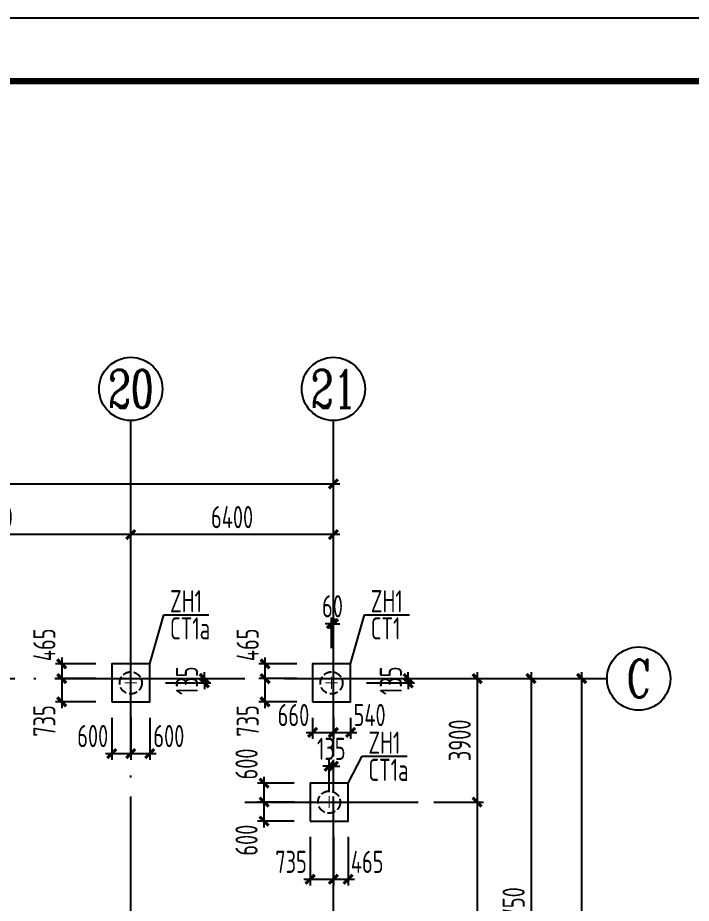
# Model space of a CAD drawing. Extents: x -3102990 to -851544, y -5293060 to -2540151.
# Drawn here: x -2569021 to -2558385, y -2644889 to -2630902 of the extents above; entities that cross this region are included whole.
import ezdxf
from ezdxf.enums import TextEntityAlignment as Align

# ---------------------------------------------------------------- set-up
doc = ezdxf.new("R2010")
doc.units = 0
doc.header["$LTSCALE"] = 1000
doc.header["$PDMODE"] = 1
doc.linetypes.add('DASH', pattern=[0.35, 0.25, -0.1])
doc.linetypes.add('DOTE', pattern=[2.42, 2, -0.2, 0.02, -0.2])
doc.layers.get('0').update_dxf_attribs({"linetype": 'CONTINUOUS'})
doc.layers.get('Defpoints').update_dxf_attribs({"linetype": 'CONTINUOUS'})
for name, color, linetype in [('AXIS', 253, 'DOTE'), ('COLU', 7, 'CONTINUOUS'), ('DIM', 3, 'CONTINUOUS'), ('NUM', 7, 'CONTINUOUS'), ('PUB_TITLE', 4, 'CONTINUOUS'), ('REIN', 1, 'CONTINUOUS'), ('TEXT', 7, 'CONTINUOUS'), ('桩基础', 7, 'CONTINUOUS')]:
    doc.layers.add(name, color=color, linetype=linetype)
doc.layers.add('yichutu', color=7, linetype='CONTINUOUS', true_color=0xffffff, plot=False)
doc.styles.add('TSSD_Axis', font='Complex.shx', dxfattribs={"width": 0.7, "bigfont": 'hztxt.shx'})
doc.styles.add('TSSD_Dimension', font='tssdeng.shx', dxfattribs={"width": 0.7, "bigfont": 'Hztxt.shx'})
doc.styles.add('TSSD_Rein', font='Tssdeng.shx', dxfattribs={"width": 0.75, "bigfont": 'hztxt.shx'})
doc.dimstyles.new('TSSD_200_100', dxfattribs={"dimtxt": 350, "dimasz": 100, "dimexe": 100, "dimexo": 250, "dimgap": 100, "dimtad": 1, "dimdec": 0, "dimlfac": 2, "dimzin": 0, "dimdsep": 46, "dimtxsty": 'TSSD_Dimension', "dimblk": 'ARCHTICK', "dimcen": 0, "dimdle": 100, "dimclrt": 7, "dimadec": 0, "dimazin": 0, "dimtfac": 1, "dimtdec": 0, "dimtix": 1, "dimtmove": 2, "dimatfit": 3, "dimfxl": 1, "dimtolj": 1, "dimtzin": 0, "dimarcsym": 0})

# ---------------------------------------------------------------- blocks, each defined once
blk = doc.blocks.new('ts_axno')
at = {"color": 0, "linetype": 'ByBlock', "lineweight": -2}
blk.add_circle((0, 0), 0.5, dxfattribs=at)
at = {"color": 0, "linetype": 'ByBlock', "lineweight": -2, "style": 'TSSD_Axis', "width": 0.7}
blk.add_attdef('A', text='', height=0.6, dxfattribs=at).set_placement((0, 0), align=Align.MIDDLE_CENTER)
blk = doc.blocks.new('_ArchTick')
at = {"color": 0, "const_width": 0.5}
blk.add_lwpolyline([(-0.71, -0.71), (0.71, 0.71)], dxfattribs=at)
blk = doc.blocks.new('*D1846')
at = {"layer": 'Defpoints', "color": 0, "ltscale": 1.5}
for p in [(-2563036, -2641340), (-2563036, -2648715), (-2560916, -2648715)]:
    blk.add_point(p, dxfattribs=at)
at = {"layer": 'DIM', "color": 0, "lineweight": -2, "ltscale": 1.5}
for p, q in [((-2562786, -2641340), (-2560816, -2641340)), ((-2560916, -2641240), (-2560916, -2648815)), ((-2562786, -2648715), (-2560816, -2648715))]:
    blk.add_line(p, q, dxfattribs=at)
at = {"layer": 'DIM', "color": 0, "lineweight": -2, "ltscale": 1.5, "xscale": 100, "yscale": 100, "zscale": 100}
for p, rotation in [((-2560916, -2641340), 90), ((-2560916, -2648715), 270)]:
    blk.add_blockref('_ArchTick', p, dxfattribs=dict(at, rotation=rotation))
at = {"layer": 'DIM', "color": 7, "ltscale": 1.5, "insert": (-2561191, -2645028), "char_height": 350, "attachment_point": 5, "rotation": 90, "style": 'TSSD_Dimension'}
blk.add_mtext('\\A1;14750', dxfattribs=at)
blk = doc.blocks.new('*D1848')
at = {"layer": 'Defpoints', "color": 0, "ltscale": 1.5}
for p in [(-2563036, -2641340), (-2560116, -2641340), (-2563036, -2656090)]:
    blk.add_point(p, dxfattribs=at)
at = {"layer": 'DIM', "color": 0, "lineweight": -2, "ltscale": 1.5}
for p, q in [((-2562786, -2641340), (-2560016, -2641340)), ((-2560116, -2656190), (-2560116, -2641240)), ((-2562786, -2656090), (-2560016, -2656090))]:
    blk.add_line(p, q, dxfattribs=at)
at = {"layer": 'DIM', "color": 0, "lineweight": -2, "ltscale": 1.5, "xscale": 100, "yscale": 100, "zscale": 100}
for p, rotation in [((-2560116, -2641340), 90), ((-2560116, -2656090), 270)]:
    blk.add_blockref('_ArchTick', p, dxfattribs=dict(at, rotation=rotation))
at = {"layer": 'DIM', "color": 7, "ltscale": 1.5, "insert": (-2560391, -2648715), "char_height": 350, "attachment_point": 5, "rotation": 90, "style": 'TSSD_Dimension'}
blk.add_mtext('\\A1;29500', dxfattribs=at)
blk = doc.blocks.new('*D1849')
at = {"layer": 'Defpoints', "color": 0, "ltscale": 1.5}
for p in [(-2567236, -2639065), (-2567236, -2640340), (-2564036, -2640340)]:
    blk.add_point(p, dxfattribs=at)
at = {"layer": 'DIM', "color": 0, "lineweight": -2, "ltscale": 1.5}
for p, q in [((-2567236, -2640090), (-2567236, -2638965)), ((-2564036, -2640090), (-2564036, -2638965)), ((-2563936, -2639065), (-2567336, -2639065))]:
    blk.add_line(p, q, dxfattribs=at)
at = {"layer": 'DIM', "color": 0, "lineweight": -2, "ltscale": 1.5, "xscale": 100, "yscale": 100, "zscale": 100, "rotation": 180}
blk.add_blockref('_ArchTick', (-2567236, -2639065), dxfattribs=at)
at = {"layer": 'DIM', "color": 0, "lineweight": -2, "ltscale": 1.5, "xscale": 100, "yscale": 100, "zscale": 100}
blk.add_blockref('_ArchTick', (-2564036, -2639065), dxfattribs=at)
at = {"layer": 'DIM', "color": 7, "ltscale": 1.5, "insert": (-2565636, -2638790), "char_height": 350, "attachment_point": 5, "style": 'TSSD_Dimension'}
blk.add_mtext('\\A1;6400', dxfattribs=at)
blk = doc.blocks.new('*D1850')
at = {"layer": 'Defpoints', "color": 0, "ltscale": 1.5}
for p in [(-2571636, -2639065), (-2571636, -2640340), (-2567236, -2640340)]:
    blk.add_point(p, dxfattribs=at)
at = {"layer": 'DIM', "color": 0, "lineweight": -2, "ltscale": 1.5}
for p, q in [((-2571636, -2640090), (-2571636, -2638965)), ((-2567236, -2640090), (-2567236, -2638965)), ((-2567136, -2639065), (-2571736, -2639065))]:
    blk.add_line(p, q, dxfattribs=at)
at = {"layer": 'DIM', "color": 0, "lineweight": -2, "ltscale": 1.5, "xscale": 100, "yscale": 100, "zscale": 100, "rotation": 180}
blk.add_blockref('_ArchTick', (-2571636, -2639065), dxfattribs=at)
at = {"layer": 'DIM', "color": 0, "lineweight": -2, "ltscale": 1.5, "xscale": 100, "yscale": 100, "zscale": 100}
blk.add_blockref('_ArchTick', (-2567236, -2639065), dxfattribs=at)
at = {"layer": 'DIM', "color": 7, "ltscale": 1.5, "insert": (-2569436, -2638790), "char_height": 350, "attachment_point": 5, "style": 'TSSD_Dimension'}
blk.add_mtext('\\A1;8800', dxfattribs=at)
blk = doc.blocks.new('*D1869')
at = {"layer": 'Defpoints', "color": 0, "ltscale": 1.5}
for p in [(-2564036, -2638265), (-2640036, -2640340), (-2564036, -2640340)]:
    blk.add_point(p, dxfattribs=at)
at = {"layer": 'DIM', "color": 0, "lineweight": -2, "ltscale": 1.5}
for p, q in [((-2640136, -2638265), (-2563936, -2638265)), ((-2640036, -2640090), (-2640036, -2638165)), ((-2564036, -2640090), (-2564036, -2638165))]:
    blk.add_line(p, q, dxfattribs=at)
at = {"layer": 'DIM', "color": 0, "lineweight": -2, "ltscale": 1.5, "xscale": 100, "yscale": 100, "zscale": 100, "rotation": 180}
blk.add_blockref('_ArchTick', (-2640036, -2638265), dxfattribs=at)
at = {"layer": 'DIM', "color": 0, "lineweight": -2, "ltscale": 1.5, "xscale": 100, "yscale": 100, "zscale": 100}
blk.add_blockref('_ArchTick', (-2564036, -2638265), dxfattribs=at)
at = {"layer": 'DIM', "color": 7, "ltscale": 1.5, "insert": (-2602036, -2637990), "char_height": 350, "attachment_point": 5, "style": 'TSSD_Dimension'}
blk.add_mtext('\\A1;152000', dxfattribs=at)
blk = doc.blocks.new('*D1874')
at = {"layer": 'Defpoints', "color": 0, "ltscale": 1.5}
for p in [(-2562699, -2641340), (-2562699, -2643290), (-2561767, -2643290)]:
    blk.add_point(p, dxfattribs=at)
at = {"layer": 'DIM', "color": 0, "lineweight": -2, "ltscale": 1.5}
for p, q in [((-2562449, -2641340), (-2561667, -2641340)), ((-2561767, -2641240), (-2561767, -2643390)), ((-2562449, -2643290), (-2561667, -2643290))]:
    blk.add_line(p, q, dxfattribs=at)
at = {"layer": 'DIM', "color": 0, "lineweight": -2, "ltscale": 1.5, "xscale": 100, "yscale": 100, "zscale": 100}
for p, rotation in [((-2561767, -2641340), 90), ((-2561767, -2643290), 270)]:
    blk.add_blockref('_ArchTick', p, dxfattribs=dict(at, rotation=rotation))
at = {"layer": 'DIM', "color": 7, "ltscale": 1.5, "insert": (-2562042, -2642315), "char_height": 350, "attachment_point": 5, "rotation": 90, "style": 'TSSD_Dimension'}
blk.add_mtext('\\A1;3900', dxfattribs=at)
blk = doc.blocks.new('*D1875')
at = {"layer": 'Defpoints', "color": 0, "ltscale": 1.5}
for p in [(-2562699, -2643290), (-2562699, -2647590), (-2561767, -2647590)]:
    blk.add_point(p, dxfattribs=at)
at = {"layer": 'DIM', "color": 0, "lineweight": -2, "ltscale": 1.5}
for p, q in [((-2562449, -2643290), (-2561667, -2643290)), ((-2561767, -2643190), (-2561767, -2647690)), ((-2562449, -2647590), (-2561667, -2647590))]:
    blk.add_line(p, q, dxfattribs=at)
at = {"layer": 'DIM', "color": 0, "lineweight": -2, "ltscale": 1.5, "xscale": 100, "yscale": 100, "zscale": 100}
for p, rotation in [((-2561767, -2643290), 90), ((-2561767, -2647590), 270)]:
    blk.add_blockref('_ArchTick', p, dxfattribs=dict(at, rotation=rotation))
at = {"layer": 'DIM', "color": 7, "ltscale": 1.5, "insert": (-2562042, -2645440), "char_height": 350, "attachment_point": 5, "rotation": 90, "style": 'TSSD_Dimension'}
blk.add_mtext('\\A1;8600', dxfattribs=at)
blk = doc.blocks.new('A$C4DB71547')
at = {"layer": 'REIN', "color": 4, "const_width": 20}
for points in [[(-75, 10), (117, 10)], [(21, 106), (21, -86)]]:
    blk.add_lwpolyline(points, dxfattribs=at)
blk = doc.blocks.new('*D2095')
at = {"layer": 'Defpoints', "color": 0, "ltscale": 1.5}
for p in [(-2567536, -2641708), (-2567236, -2641708), (-2567236, -2642523)]:
    blk.add_point(p, dxfattribs=at)
at = {"layer": 'DIM', "color": 0, "lineweight": -2, "ltscale": 1.5}
for p, q in [((-2567536, -2641958), (-2567536, -2642623)), ((-2567236, -2641958), (-2567236, -2642623)), ((-2567636, -2642523), (-2567136, -2642523))]:
    blk.add_line(p, q, dxfattribs=at)
at = {"layer": 'DIM', "color": 0, "lineweight": -2, "ltscale": 1.5, "xscale": 100, "yscale": 100, "zscale": 100, "rotation": 180}
blk.add_blockref('_ArchTick', (-2567536, -2642523), dxfattribs=at)
at = {"layer": 'DIM', "color": 0, "lineweight": -2, "ltscale": 1.5, "xscale": 100, "yscale": 100, "zscale": 100}
blk.add_blockref('_ArchTick', (-2567236, -2642523), dxfattribs=at)
at = {"layer": 'DIM', "color": 7, "ltscale": 1.5, "insert": (-2567837, -2642248), "char_height": 350, "attachment_point": 5, "style": 'TSSD_Dimension'}
blk.add_mtext('\\A1;600', dxfattribs=at)
blk = doc.blocks.new('*D2096')
at = {"layer": 'Defpoints', "color": 0, "ltscale": 1.5}
for p in [(-2567236, -2641708), (-2566936, -2641708), (-2566936, -2642523)]:
    blk.add_point(p, dxfattribs=at)
at = {"layer": 'DIM', "color": 0, "lineweight": -2, "ltscale": 1.5}
for p, q in [((-2567236, -2641958), (-2567236, -2642623)), ((-2566936, -2641958), (-2566936, -2642623)), ((-2567336, -2642523), (-2566836, -2642523))]:
    blk.add_line(p, q, dxfattribs=at)
at = {"layer": 'DIM', "color": 0, "lineweight": -2, "ltscale": 1.5, "xscale": 100, "yscale": 100, "zscale": 100, "rotation": 180}
blk.add_blockref('_ArchTick', (-2567236, -2642523), dxfattribs=at)
at = {"layer": 'DIM', "color": 0, "lineweight": -2, "ltscale": 1.5, "xscale": 100, "yscale": 100, "zscale": 100}
blk.add_blockref('_ArchTick', (-2566936, -2642523), dxfattribs=at)
at = {"layer": 'DIM', "color": 7, "ltscale": 1.5, "insert": (-2566635, -2642248), "char_height": 350, "attachment_point": 5, "style": 'TSSD_Dimension'}
blk.add_mtext('\\A1;600', dxfattribs=at)
blk = doc.blocks.new('*D2097')
at = {"layer": 'Defpoints', "color": 0, "ltscale": 1.5}
for p in [(-2567536, -2641108), (-2568326, -2641340), (-2567536, -2641340)]:
    blk.add_point(p, dxfattribs=at)
at = {"layer": 'DIM', "color": 0, "lineweight": -2, "ltscale": 1.5}
for p, q in [((-2568326, -2641008), (-2568326, -2641440)), ((-2567786, -2641108), (-2568426, -2641108)), ((-2567786, -2641340), (-2568426, -2641340))]:
    blk.add_line(p, q, dxfattribs=at)
at = {"layer": 'DIM', "color": 0, "lineweight": -2, "ltscale": 1.5, "xscale": 100, "yscale": 100, "zscale": 100}
for p, rotation in [((-2568326, -2641108), 90), ((-2568326, -2641340), 270)]:
    blk.add_blockref('_ArchTick', p, dxfattribs=dict(at, rotation=rotation))
at = {"layer": 'DIM', "color": 7, "ltscale": 1.5, "insert": (-2568601, -2640807), "char_height": 350, "attachment_point": 5, "rotation": 90, "style": 'TSSD_Dimension'}
blk.add_mtext('\\A1;465', dxfattribs=at)
blk = doc.blocks.new('*D2098')
at = {"layer": 'Defpoints', "color": 0, "ltscale": 1.5}
for p in [(-2567536, -2641340), (-2568326, -2641708), (-2567536, -2641708)]:
    blk.add_point(p, dxfattribs=at)
at = {"layer": 'DIM', "color": 0, "lineweight": -2, "ltscale": 1.5}
for p, q in [((-2567786, -2641340), (-2568426, -2641340)), ((-2568326, -2641240), (-2568326, -2641808)), ((-2567786, -2641708), (-2568426, -2641708))]:
    blk.add_line(p, q, dxfattribs=at)
at = {"layer": 'DIM', "color": 0, "lineweight": -2, "ltscale": 1.5, "xscale": 100, "yscale": 100, "zscale": 100}
for p, rotation in [((-2568326, -2641340), 90), ((-2568326, -2641708), 270)]:
    blk.add_blockref('_ArchTick', p, dxfattribs=dict(at, rotation=rotation))
at = {"layer": 'DIM', "color": 7, "ltscale": 1.5, "insert": (-2568601, -2642009), "char_height": 350, "attachment_point": 5, "rotation": 90, "style": 'TSSD_Dimension'}
blk.add_mtext('\\A1;735', dxfattribs=at)
blk = doc.blocks.new('*D2099')
at = {"layer": 'Defpoints', "color": 0, "ltscale": 1.5}
for p in [(-2566936, -2641340), (-2566936, -2641408), (-2566074, -2641408)]:
    blk.add_point(p, dxfattribs=at)
at = {"layer": 'DIM', "color": 0, "lineweight": -2, "ltscale": 1.5}
for p, q in [((-2566686, -2641340), (-2565974, -2641340)), ((-2566074, -2641340), (-2566074, -2641240)), ((-2566074, -2641340), (-2566074, -2641408)), ((-2566686, -2641408), (-2565974, -2641408)), ((-2566074, -2641408), (-2566074, -2641508))]:
    blk.add_line(p, q, dxfattribs=at)
at = {"layer": 'DIM', "color": 0, "lineweight": -2, "ltscale": 1.5, "xscale": 100, "yscale": 100, "zscale": 100}
for p, rotation in [((-2566074, -2641340), 270), ((-2566074, -2641408), 90)]:
    blk.add_blockref('_ArchTick', p, dxfattribs=dict(at, rotation=rotation))
at = {"layer": 'DIM', "color": 7, "ltscale": 1.5, "insert": (-2566349, -2641374), "char_height": 350, "attachment_point": 5, "rotation": 90, "style": 'TSSD_Dimension'}
blk.add_mtext('\\A1;135', dxfattribs=at)
blk = doc.blocks.new('*D2100')
at = {"layer": 'Defpoints', "color": 0, "ltscale": 1.5}
for p in [(-2564404, -2643590), (-2564036, -2643590), (-2564036, -2644510)]:
    blk.add_point(p, dxfattribs=at)
at = {"layer": 'DIM', "color": 0, "lineweight": -2, "ltscale": 1.5}
for p, q in [((-2564404, -2643840), (-2564404, -2644610)), ((-2564036, -2643840), (-2564036, -2644610)), ((-2564504, -2644510), (-2563936, -2644510))]:
    blk.add_line(p, q, dxfattribs=at)
at = {"layer": 'DIM', "color": 0, "lineweight": -2, "ltscale": 1.5, "xscale": 100, "yscale": 100, "zscale": 100, "rotation": 180}
blk.add_blockref('_ArchTick', (-2564404, -2644510), dxfattribs=at)
at = {"layer": 'DIM', "color": 0, "lineweight": -2, "ltscale": 1.5, "xscale": 100, "yscale": 100, "zscale": 100}
blk.add_blockref('_ArchTick', (-2564036, -2644510), dxfattribs=at)
at = {"layer": 'DIM', "color": 7, "ltscale": 1.5, "insert": (-2564705, -2644235), "char_height": 350, "attachment_point": 5, "style": 'TSSD_Dimension'}
blk.add_mtext('\\A1;735', dxfattribs=at)
blk = doc.blocks.new('*D2101')
at = {"layer": 'Defpoints', "color": 0, "ltscale": 1.5}
for p in [(-2564036, -2643590), (-2563804, -2643590), (-2563804, -2644510)]:
    blk.add_point(p, dxfattribs=at)
at = {"layer": 'DIM', "color": 0, "lineweight": -2, "ltscale": 1.5}
for p, q in [((-2564036, -2643840), (-2564036, -2644610)), ((-2563804, -2643840), (-2563804, -2644610)), ((-2564136, -2644510), (-2563704, -2644510))]:
    blk.add_line(p, q, dxfattribs=at)
at = {"layer": 'DIM', "color": 0, "lineweight": -2, "ltscale": 1.5, "xscale": 100, "yscale": 100, "zscale": 100, "rotation": 180}
blk.add_blockref('_ArchTick', (-2564036, -2644510), dxfattribs=at)
at = {"layer": 'DIM', "color": 0, "lineweight": -2, "ltscale": 1.5, "xscale": 100, "yscale": 100, "zscale": 100}
blk.add_blockref('_ArchTick', (-2563804, -2644510), dxfattribs=at)
at = {"layer": 'DIM', "color": 7, "ltscale": 1.5, "insert": (-2563503, -2644235), "char_height": 350, "attachment_point": 5, "style": 'TSSD_Dimension'}
blk.add_mtext('\\A1;465', dxfattribs=at)
blk = doc.blocks.new('*D2102')
at = {"layer": 'Defpoints', "color": 0, "ltscale": 1.5}
for p in [(-2564404, -2642990), (-2565133, -2643290), (-2564404, -2643290)]:
    blk.add_point(p, dxfattribs=at)
at = {"layer": 'DIM', "color": 0, "lineweight": -2, "ltscale": 1.5}
for p, q in [((-2565133, -2642890), (-2565133, -2643390)), ((-2564654, -2642990), (-2565233, -2642990)), ((-2564654, -2643290), (-2565233, -2643290))]:
    blk.add_line(p, q, dxfattribs=at)
at = {"layer": 'DIM', "color": 0, "lineweight": -2, "ltscale": 1.5, "xscale": 100, "yscale": 100, "zscale": 100}
for p, rotation in [((-2565133, -2642990), 90), ((-2565133, -2643290), 270)]:
    blk.add_blockref('_ArchTick', p, dxfattribs=dict(at, rotation=rotation))
at = {"layer": 'DIM', "color": 7, "ltscale": 1.5, "insert": (-2565408, -2642689), "char_height": 350, "attachment_point": 5, "rotation": 90, "style": 'TSSD_Dimension'}
blk.add_mtext('\\A1;600', dxfattribs=at)
blk = doc.blocks.new('*D2103')
at = {"layer": 'Defpoints', "color": 0, "ltscale": 1.5}
for p in [(-2564404, -2643290), (-2565133, -2643590), (-2564404, -2643590)]:
    blk.add_point(p, dxfattribs=at)
at = {"layer": 'DIM', "color": 0, "lineweight": -2, "ltscale": 1.5}
for p, q in [((-2564654, -2643290), (-2565233, -2643290)), ((-2565133, -2643190), (-2565133, -2643690)), ((-2564654, -2643590), (-2565233, -2643590))]:
    blk.add_line(p, q, dxfattribs=at)
at = {"layer": 'DIM', "color": 0, "lineweight": -2, "ltscale": 1.5, "xscale": 100, "yscale": 100, "zscale": 100}
for p, rotation in [((-2565133, -2643290), 90), ((-2565133, -2643590), 270)]:
    blk.add_blockref('_ArchTick', p, dxfattribs=dict(at, rotation=rotation))
at = {"layer": 'DIM', "color": 7, "ltscale": 1.5, "insert": (-2565408, -2643892), "char_height": 350, "attachment_point": 5, "rotation": 90, "style": 'TSSD_Dimension'}
blk.add_mtext('\\A1;600', dxfattribs=at)
blk = doc.blocks.new('*D2120')
at = {"layer": 'Defpoints', "color": 0, "ltscale": 1.5}
for p in [(-2564104, -2642725), (-2564104, -2643385), (-2564036, -2643385)]:
    blk.add_point(p, dxfattribs=at)
at = {"layer": 'DIM', "color": 0, "lineweight": -2, "ltscale": 1.5}
for p, q in [((-2564104, -2642725), (-2564204, -2642725)), ((-2564104, -2643135), (-2564104, -2642625)), ((-2564036, -2642725), (-2564104, -2642725)), ((-2564036, -2643135), (-2564036, -2642625)), ((-2564036, -2642725), (-2563936, -2642725))]:
    blk.add_line(p, q, dxfattribs=at)
at = {"layer": 'DIM', "color": 0, "lineweight": -2, "ltscale": 1.5, "xscale": 100, "yscale": 100, "zscale": 100}
blk.add_blockref('_ArchTick', (-2564104, -2642725), dxfattribs=at)
at = {"layer": 'DIM', "color": 0, "lineweight": -2, "ltscale": 1.5, "xscale": 100, "yscale": 100, "zscale": 100, "rotation": 180}
blk.add_blockref('_ArchTick', (-2564036, -2642725), dxfattribs=at)
at = {"layer": 'DIM', "color": 7, "ltscale": 1.5, "insert": (-2564070, -2642450), "char_height": 350, "attachment_point": 5, "style": 'TSSD_Dimension'}
blk.add_mtext('\\A1;135', dxfattribs=at)
blk = doc.blocks.new('*D2121')
at = {"layer": 'Defpoints', "color": 0, "ltscale": 1.5}
for p in [(-2564366, -2641708), (-2564036, -2641708), (-2564036, -2642191)]:
    blk.add_point(p, dxfattribs=at)
at = {"layer": 'DIM', "color": 0, "lineweight": -2, "ltscale": 1.5}
for p, q in [((-2564366, -2641958), (-2564366, -2642291)), ((-2564036, -2641958), (-2564036, -2642291)), ((-2564466, -2642191), (-2563936, -2642191))]:
    blk.add_line(p, q, dxfattribs=at)
at = {"layer": 'DIM', "color": 0, "lineweight": -2, "ltscale": 1.5, "xscale": 100, "yscale": 100, "zscale": 100, "rotation": 180}
blk.add_blockref('_ArchTick', (-2564366, -2642191), dxfattribs=at)
at = {"layer": 'DIM', "color": 0, "lineweight": -2, "ltscale": 1.5, "xscale": 100, "yscale": 100, "zscale": 100}
blk.add_blockref('_ArchTick', (-2564036, -2642191), dxfattribs=at)
at = {"layer": 'DIM', "color": 7, "ltscale": 1.5, "insert": (-2564667, -2641916), "char_height": 350, "attachment_point": 5, "style": 'TSSD_Dimension'}
blk.add_mtext('\\A1;660', dxfattribs=at)
blk = doc.blocks.new('*D2122')
at = {"layer": 'Defpoints', "color": 0, "ltscale": 1.5}
for p in [(-2564036, -2641708), (-2563766, -2641708), (-2563766, -2642191)]:
    blk.add_point(p, dxfattribs=at)
at = {"layer": 'DIM', "color": 0, "lineweight": -2, "ltscale": 1.5}
for p, q in [((-2564036, -2641958), (-2564036, -2642291)), ((-2563766, -2641958), (-2563766, -2642291)), ((-2564136, -2642191), (-2563666, -2642191))]:
    blk.add_line(p, q, dxfattribs=at)
at = {"layer": 'DIM', "color": 0, "lineweight": -2, "ltscale": 1.5, "xscale": 100, "yscale": 100, "zscale": 100, "rotation": 180}
blk.add_blockref('_ArchTick', (-2564036, -2642191), dxfattribs=at)
at = {"layer": 'DIM', "color": 0, "lineweight": -2, "ltscale": 1.5, "xscale": 100, "yscale": 100, "zscale": 100}
blk.add_blockref('_ArchTick', (-2563766, -2642191), dxfattribs=at)
at = {"layer": 'DIM', "color": 7, "ltscale": 1.5, "insert": (-2563465, -2641916), "char_height": 350, "attachment_point": 5, "style": 'TSSD_Dimension'}
blk.add_mtext('\\A1;540', dxfattribs=at)
blk = doc.blocks.new('*D2123')
at = {"layer": 'Defpoints', "color": 0, "ltscale": 1.5}
for p in [(-2565115, -2641340), (-2564366, -2641340), (-2564366, -2641708)]:
    blk.add_point(p, dxfattribs=at)
at = {"layer": 'DIM', "color": 0, "lineweight": -2, "ltscale": 1.5}
for p, q in [((-2564616, -2641340), (-2565215, -2641340)), ((-2565115, -2641808), (-2565115, -2641240)), ((-2564616, -2641708), (-2565215, -2641708))]:
    blk.add_line(p, q, dxfattribs=at)
at = {"layer": 'DIM', "color": 0, "lineweight": -2, "ltscale": 1.5, "xscale": 100, "yscale": 100, "zscale": 100}
for p, rotation in [((-2565115, -2641340), 90), ((-2565115, -2641708), 270)]:
    blk.add_blockref('_ArchTick', p, dxfattribs=dict(at, rotation=rotation))
at = {"layer": 'DIM', "color": 7, "ltscale": 1.5, "insert": (-2565390, -2642009), "char_height": 350, "attachment_point": 5, "rotation": 90, "style": 'TSSD_Dimension'}
blk.add_mtext('\\A1;735', dxfattribs=at)
blk = doc.blocks.new('*D2124')
at = {"layer": 'Defpoints', "color": 0, "ltscale": 1.5}
for p in [(-2565115, -2641108), (-2564366, -2641108), (-2564366, -2641340)]:
    blk.add_point(p, dxfattribs=at)
at = {"layer": 'DIM', "color": 0, "lineweight": -2, "ltscale": 1.5}
for p, q in [((-2565115, -2641440), (-2565115, -2641008)), ((-2564616, -2641108), (-2565215, -2641108)), ((-2564616, -2641340), (-2565215, -2641340))]:
    blk.add_line(p, q, dxfattribs=at)
at = {"layer": 'DIM', "color": 0, "lineweight": -2, "ltscale": 1.5, "xscale": 100, "yscale": 100, "zscale": 100}
for p, rotation in [((-2565115, -2641108), 90), ((-2565115, -2641340), 270)]:
    blk.add_blockref('_ArchTick', p, dxfattribs=dict(at, rotation=rotation))
at = {"layer": 'DIM', "color": 7, "ltscale": 1.5, "insert": (-2565390, -2640807), "char_height": 350, "attachment_point": 5, "rotation": 90, "style": 'TSSD_Dimension'}
blk.add_mtext('\\A1;465', dxfattribs=at)
blk = doc.blocks.new('*D2125')
at = {"layer": 'Defpoints', "color": 0, "ltscale": 1.5}
for p in [(-2563766, -2641340), (-2563766, -2641408), (-2562854, -2641408)]:
    blk.add_point(p, dxfattribs=at)
at = {"layer": 'DIM', "color": 0, "lineweight": -2, "ltscale": 1.5}
for p, q in [((-2563516, -2641340), (-2562754, -2641340)), ((-2562854, -2641340), (-2562854, -2641240)), ((-2562854, -2641340), (-2562854, -2641408)), ((-2563516, -2641408), (-2562754, -2641408)), ((-2562854, -2641408), (-2562854, -2641508))]:
    blk.add_line(p, q, dxfattribs=at)
at = {"layer": 'DIM', "color": 0, "lineweight": -2, "ltscale": 1.5, "xscale": 100, "yscale": 100, "zscale": 100}
for p, rotation in [((-2562854, -2641340), 270), ((-2562854, -2641408), 90)]:
    blk.add_blockref('_ArchTick', p, dxfattribs=dict(at, rotation=rotation))
at = {"layer": 'DIM', "color": 7, "ltscale": 1.5, "insert": (-2563129, -2641374), "char_height": 350, "attachment_point": 5, "rotation": 90, "style": 'TSSD_Dimension'}
blk.add_mtext('\\A1;135', dxfattribs=at)
blk = doc.blocks.new('*D2126')
at = {"layer": 'Defpoints', "color": 0, "ltscale": 1.5}
for p in [(-2564066, -2640473), (-2564066, -2641108), (-2564036, -2641108)]:
    blk.add_point(p, dxfattribs=at)
at = {"layer": 'DIM', "color": 0, "lineweight": -2, "ltscale": 1.5}
for p, q in [((-2564066, -2640858), (-2564066, -2640373)), ((-2564036, -2640858), (-2564036, -2640373)), ((-2564066, -2640473), (-2564166, -2640473)), ((-2564036, -2640473), (-2564066, -2640473)), ((-2564036, -2640473), (-2563936, -2640473))]:
    blk.add_line(p, q, dxfattribs=at)
at = {"layer": 'DIM', "color": 0, "lineweight": -2, "ltscale": 1.5, "xscale": 100, "yscale": 100, "zscale": 100}
blk.add_blockref('_ArchTick', (-2564066, -2640473), dxfattribs=at)
at = {"layer": 'DIM', "color": 0, "lineweight": -2, "ltscale": 1.5, "xscale": 100, "yscale": 100, "zscale": 100, "rotation": 180}
blk.add_blockref('_ArchTick', (-2564036, -2640473), dxfattribs=at)
at = {"layer": 'DIM', "color": 7, "ltscale": 1.5, "insert": (-2564051, -2640198), "char_height": 350, "attachment_point": 5, "style": 'TSSD_Dimension'}
blk.add_mtext('\\A1;60', dxfattribs=at)
blk = doc.blocks.new('A$C16496DF1')
at = {"layer": 'PUB_TITLE'}
blk.add_lwpolyline([(0, 0), (0, 42000), (104100, 42000), (104100, 0)], close=True, dxfattribs=at)
at = {"layer": 'PUB_TITLE', "const_width": 100}
blk.add_lwpolyline([(103100, 1000), (103100, 41000), (713, 41000), (713, 1000), (103100, 1000)], dxfattribs=at)
blk = doc.blocks.new('yct-1041-420-104100-42000-100-2006.0')
at = {"layer": 'yichutu', "color": 7, "true_color": 0xffffff}
blk.add_lwpolyline([(0, 0), (0, 42000), (104100, 42000), (104100, 0)], close=True, dxfattribs=at)

msp = doc.modelspace()

# ---------------------------------------------------------------- linework, layer by layer
at = {"layer": 'AXIS', "ltscale": 1.5}
for p, q in [((-2567236.23, -2657090.5), (-2567236.23, -2640340.5)), ((-2564036.23, -2657090.5), (-2564036.23, -2640340.5)), ((-2641036.23, -2641340.5), (-2563036.23, -2641340.5)), ((-2565436.23, -2643290.5), (-2562699.3, -2643290.5))]:
    msp.add_line(p, q, dxfattribs=at)
at = {"layer": 'COLU'}
for points in [[(-2567536.23, -2641708), (-2566936.23, -2641708), (-2566936.23, -2641108), (-2567536.23, -2641108)], [(-2564366.23, -2641708), (-2563766.23, -2641708), (-2563766.23, -2641108), (-2564366.23, -2641108)], [(-2564403.73, -2643590.5), (-2563803.73, -2643590.5), (-2563803.73, -2642990.5), (-2564403.73, -2642990.5)]]:
    msp.add_lwpolyline(points, close=True, dxfattribs=at)
at = {"layer": 'NUM', "ltscale": 1.5}
for p, q in [((-2567236.23, -2640340.5), (-2567236.23, -2637265.5)), ((-2564036.23, -2640340.5), (-2564036.23, -2637265.5)), ((-2563036.23, -2641340.5), (-2559716.15, -2641340.5))]:
    msp.add_line(p, q, dxfattribs=at)
at = {"layer": 'NUM'}
for p, q in [((-2566936.23, -2641108), (-2566714.78, -2640331.73)), ((-2566714.78, -2640331.73), (-2566005.32, -2640331.73)), ((-2563766.23, -2641108), (-2563544.78, -2640331.73)), ((-2563544.78, -2640331.73), (-2562835.32, -2640331.73)), ((-2563803.73, -2642990.5), (-2563582.28, -2642566.44)), ((-2563582.28, -2642566.44), (-2562872.82, -2642566.44))]:
    msp.add_line(p, q, dxfattribs=at)
at = {"layer": '桩基础', "linetype": 'DASH', "ltscale": 0.5}
for centre in [(-2567236.23, -2641408), (-2564066.23, -2641408), (-2564103.73, -2643290.5)]:
    msp.add_circle(centre, 175, dxfattribs=at)

# ---------------------------------------------------------------- block references
at = {"ltscale": 1.5}
msp.add_blockref('A$C16496DF1', (-2652237.82, -2672902.4), dxfattribs=at)
at = {"layer": 'COLU', "ltscale": 1.5, "xscale": -1, "rotation": 180}
for p in [(-2567257.14, -2641397.65), (-2564087.14, -2641397.65), (-2564124.64, -2643280.15)]:
    msp.add_blockref('A$C4DB71547', p, dxfattribs=at)
at = {"layer": 'NUM'}
ref = msp.add_blockref('ts_axno', (-2567236.23, -2636765.5), dxfattribs=dict(at, xscale=1000, yscale=1000, zscale=1000))
ref.add_attrib('20', '20', dxfattribs={"height": 600, "style": 'TSSD_Axis', "width": 0.7}).set_placement((-2567236.23, -2636765.5), align=Align.MIDDLE_CENTER)
ref = msp.add_blockref('ts_axno', (-2564036.23, -2636765.5), dxfattribs=dict(at, xscale=1000, yscale=1000, zscale=1000))
ref.add_attrib('21', '21', dxfattribs={"height": 600, "style": 'TSSD_Axis', "width": 0.7}).set_placement((-2564036.23, -2636765.5), align=Align.MIDDLE_CENTER)
ref = msp.add_blockref('ts_axno', (-2559216.15, -2641340.5), dxfattribs=dict(at, xscale=1000, yscale=1000, zscale=1000))
ref.add_attrib('C', 'C', dxfattribs={"height": 600, "style": 'TSSD_Axis', "width": 0.7}).set_placement((-2559216.15, -2641340.5), align=Align.MIDDLE_CENTER)
at = {"layer": 'yichutu'}
msp.add_blockref('yct-1041-420-104100-42000-100-2006.0', (-2652237.82, -2672902.4), dxfattribs=at)

# ---------------------------------------------------------------- texts
at = {"layer": 'TEXT', "lineweight": 5, "style": 'TSSD_Rein', "width": 0.7}
for s, p in [('ZH1', (-2566616.19, -2640293.38)), ('ZH1', (-2563446.19, -2640293.38)), ('CT1', (-2563446.55, -2640721.92)), ('ZH1', (-2563483.69, -2642528.08))]:
    msp.add_text(s, height=350, dxfattribs=at).set_placement(p)
at = {"layer": 'TEXT', "color": 6, "lineweight": 5, "style": 'TSSD_Rein', "width": 0.7}
for p in [(-2566616.55, -2640721.92), (-2563484.05, -2642956.62)]:
    msp.add_text('CT1a', height=350, dxfattribs=at).set_placement(p)

# ---------------------------------------------------------------- dimensions: what is measured, and where the dimension line sits
at = {"layer": 'DIM', "ltscale": 1.5}
for base, p1, p2, picture, middle in [((-2564036.23, -2638265.5), (-2640036.23, -2640340.5), (-2564036.23, -2640340.5), '*D1869', (-2602036.23, -2637990.5)), ((-2571636.23, -2639065.5), (-2567236.23, -2640340.5), (-2571636.23, -2640340.5), '*D1850', (-2569436.23, -2638790.5)), ((-2567236.23, -2639065.5), (-2564036.23, -2640340.5), (-2567236.23, -2640340.5), '*D1849', (-2565636.23, -2638790.5)), ((-2564066.23, -2640472.96), (-2564036.23, -2641108), (-2564066.23, -2641108), '*D2126', (-2564051.23, -2640197.96)), ((-2564103.73, -2642725.32), (-2564036.23, -2643384.62), (-2564103.73, -2643384.62), '*D2120', (-2564069.98, -2642450.32))]:
    dim = msp.add_linear_dim(base=base, p1=p1, p2=p2, dimstyle='TSSD_200_100', dxfattribs=at)
    dim.commit()
    dim.dimension.update_dxf_attribs({"geometry": picture, "text_midpoint": middle})
for base, p1, p2, picture, middle in [((-2568325.62, -2641340.5), (-2567536.23, -2641108), (-2567536.23, -2641340.5), '*D2097', (-2568600.62, -2640806.91)), ((-2565115.23, -2641108), (-2564366.23, -2641340.5), (-2564366.23, -2641108), '*D2124', (-2565390.23, -2640806.91)), ((-2568325.62, -2641708), (-2567536.23, -2641340.5), (-2567536.23, -2641708), '*D2098', (-2568600.62, -2642009.09)), ((-2565115.23, -2641340.5), (-2564366.23, -2641708), (-2564366.23, -2641340.5), '*D2123', (-2565390.23, -2642009.09)), ((-2565132.52, -2643290.5), (-2564403.73, -2642990.5), (-2564403.73, -2643290.5), '*D2102', (-2565407.52, -2642689.41)), ((-2565132.52, -2643590.5), (-2564403.73, -2643290.5), (-2564403.73, -2643590.5), '*D2103', (-2565407.52, -2643891.59))]:
    dim = msp.add_linear_dim(base=base, p1=p1, p2=p2, angle=90, dimstyle='TSSD_200_100', dxfattribs=at)
    dim.commit()
    dim.dimension.update_dxf_attribs({"geometry": picture, "text_midpoint": middle, "dimtype": 160})
for base, p1, p2, angle, picture, middle in [((-2566074, -2641408), (-2566936.23, -2641340.5), (-2566936.23, -2641408), 90, '*D2099', (-2566349, -2641374.25)), ((-2562854.15, -2641408), (-2563766.23, -2641340.5), (-2563766.23, -2641408), 90, '*D2125', (-2563129.15, -2641374.25)), ((-2560916.15, -2648715.5), (-2563036.23, -2641340.5), (-2563036.23, -2648715.5), 270, '*D1846', (-2561191.15, -2645028)), ((-2560116.15, -2641340.5), (-2563036.23, -2656090.5), (-2563036.23, -2641340.5), 270, '*D1848', (-2560391.15, -2648715.5)), ((-2561767.49, -2643290.5), (-2562699.3, -2641340.5), (-2562699.3, -2643290.5), 90, '*D1874', (-2562042.49, -2642315.5)), ((-2561767.49, -2647590.5), (-2562699.3, -2643290.5), (-2562699.3, -2647590.5), 90, '*D1875', (-2562042.49, -2645440.5))]:
    dim = msp.add_linear_dim(base=base, p1=p1, p2=p2, angle=angle, dimstyle='TSSD_200_100', dxfattribs=at)
    dim.commit()
    dim.dimension.update_dxf_attribs({"geometry": picture, "text_midpoint": middle})
for base, p1, p2, picture, middle in [((-2567236.23, -2642522.97), (-2567536.23, -2641708), (-2567236.23, -2641708), '*D2095', (-2567837.32, -2642247.97)), ((-2566936.23, -2642522.97), (-2567236.23, -2641708), (-2566936.23, -2641708), '*D2096', (-2566635.14, -2642247.97)), ((-2564036.23, -2642190.55), (-2564366.23, -2641708), (-2564036.23, -2641708), '*D2121', (-2564667.32, -2641915.55)), ((-2563766.23, -2642190.55), (-2564036.23, -2641708), (-2563766.23, -2641708), '*D2122', (-2563465.14, -2641915.55)), ((-2564036.23, -2644509.61), (-2564403.73, -2643590.5), (-2564036.23, -2643590.5), '*D2100', (-2564704.82, -2644234.61)), ((-2563803.73, -2644509.61), (-2564036.23, -2643590.5), (-2563803.73, -2643590.5), '*D2101', (-2563502.64, -2644234.61))]:
    dim = msp.add_linear_dim(base=base, p1=p1, p2=p2, dimstyle='TSSD_200_100', dxfattribs=at)
    dim.commit()
    dim.dimension.update_dxf_attribs({"geometry": picture, "text_midpoint": middle, "dimtype": 160})

doc.saveas('drawing.dxf')
